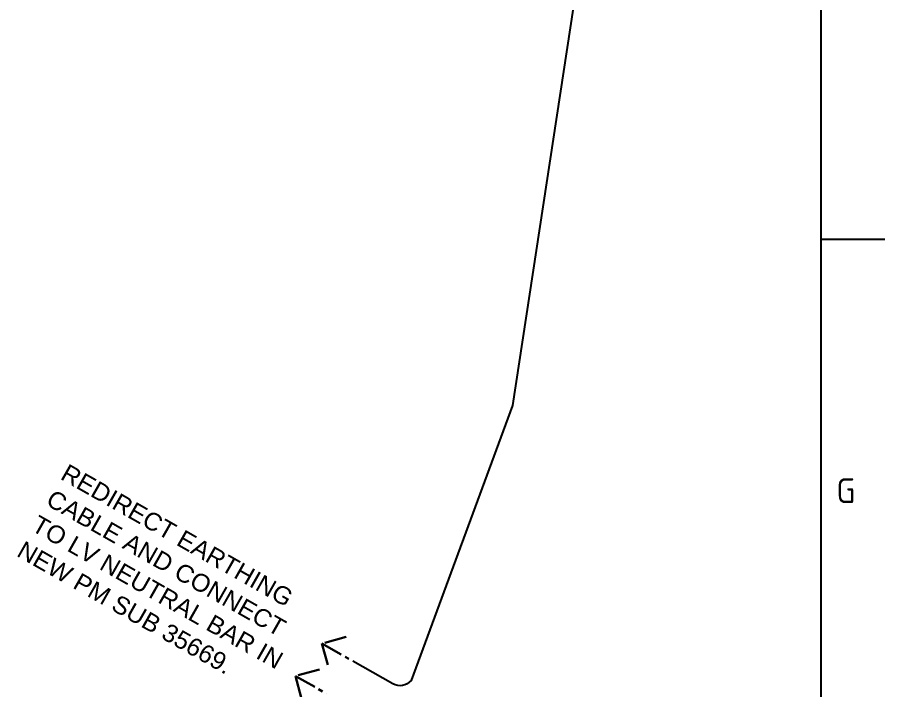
# Paper-space layout 'SHEET3' of a CAD drawing. Header units: metres, sheet in millimetres. Extents: x 491 to 1324, y -5 to 581.
# Drawn here: x 1201.5 to 1323.9, y 82.1 to 177 of the extents above; entities that cross this region are included whole.
import ezdxf
from ezdxf.enums import TextEntityAlignment as Align

# ---------------------------------------------------------------- set-up
doc = ezdxf.new("R2010")
doc.units = ezdxf.units.M
doc.linetypes.add('CENTER2', pattern=[1.125, 0.75, -0.125, 0.125, -0.125])
doc.linetypes.add('PHANTOM2', pattern=[1.25, 0.625, -0.125, 0.125, -0.125, 0.125, -0.125])
doc.layers.get('0').update_dxf_attribs({"color": 6})
for name, color, linetype in [('_User Miscellaneous1', 7, 'Continuous'), ('_User_HV_Exist', 7, 'Continuous'), ('Notes', 7, 'Continuous'), ('SupportsUG_SP_EXT', 7, 'Continuous')]:
    doc.layers.add(name, color=color, linetype=linetype)
doc.styles.add('iecISOCP', font='isocp.shx')
doc.styles.get("Standard").update_dxf_attribs({"font": 'arial.ttf'})
doc.linetypes.add('Cable E UG', pattern='A,6,-0.5,["E",Standard,S=1.7,R=0,X=0.5,Y=-1],-2.9', length=9.4)

# ---------------------------------------------------------------- blocks, each defined once
blk = doc.blocks.new('A1_FRAME_TITLE')
at = {"layer": 'Notes', "linetype": 'Continuous'}
for p, q in [((803.45, 5.97), (803.45, 573.97)), ((803.44, 147.97), (812.44, 147.97))]:
    blk.add_line(p, q, dxfattribs=at)
blk.add_attdef('DRAFT_NUM', (10.62, 23.29), '', height=2.5, rotation=90)
at = {"layer": 'Notes', "style": 'iecISOCP'}
blk.add_text('G', height=3.5, dxfattribs=at).set_placement((806.96, 112.47), align=Align.MIDDLE_CENTER)
at = {"layer": 'Notes', "style": 'iecISOCP', "flags": 8}
blk.add_attdef('VERSION_NO', text='', height=2.5, rotation=90, dxfattribs=at).set_placement((281.95, 43.81), align=Align.MIDDLE_CENTER)
at = {"layer": 'Notes', "style": 'iecISOCP'}
for tag, p in [('CAP_NO', (492.27, 43.46)), ('IE_NUM', (492.13, 37.81)), ('REF_No_1', (314.92, 31.95)), ('REF_1', (341.91, 31.95)), ('HV_SWITCH', (492.55, 31.81)), ('GEN_WO', (421.38, 31.41)), ('REF_No_2', (314.92, 25.95)), ('REF_2', (341.91, 25.95)), ('OH_WO', (421.38, 25.46)), ('UBD_REF', (492.13, 25.47)), ('REF_No_3', (314.92, 19.95)), ('REF_3', (341.91, 19.95)), ('UG_WO', (421.38, 19.7)), ('GIS_MAP_No', (492.13, 19.69)), ('REF_No_4', (314.92, 13.95)), ('REF_4', (341.91, 13.95)), ('SUB_WO', (421.38, 13.46)), ('HV_OP_DIAG', (492.41, 13.84)), ('LGA', (492.03, 7.42)), ('ExportID', (-11.47, 2.39))]:
    blk.add_attdef(tag, p, '', height=2.5, dxfattribs=at)
for tag, height, p in [('T1', 3.5, (663.66, 39.47)), ('T2', 3.5, (663.66, 34.35)), ('scale', 2.5, (547.04, 33.27)), ('T3', 3.5, (663.66, 28.92)), ('DRAWN', 2.5, (547.04, 25.37)), ('T4', 3.5, (663.66, 23.66)), ('REV', 5, (799.14, 17.1)), ('T5', 3.5, (663.66, 18.23)), ('DATE', 2.5, (547.04, 16.88)), ('T6', 3.5, (663.66, 12.97)), ('CHD', 2.5, (547.04, 8.88)), ('DESIGN', 2.5, (584.7, 9.15))]:
    blk.add_attdef(tag, text='', height=height, dxfattribs=at).set_placement(p, align=Align.CENTER)
blk.add_attdef('NUM', text='', height=7, dxfattribs=at).set_placement((771.45, 20.12), align=Align.MIDDLE_CENTER)
for tag, p in [('NS', (769.8, 8.12)), ('SHTS', (784.5, 8.12))]:
    blk.add_attdef(tag, text='', height=2.5, dxfattribs=at).set_placement(p, align=Align.MIDDLE)
at = {"layer": 'Notes', "style": 'iecISOCP', "flags": 1}
for tag, p in [('ProjectType', (-6.37, -26.8)), ('ProjectNumber', (3.01, -26.82)), ('DrawingNumber', (14.96, -26.8)), ('ProjectDescription', (27.02, -26.83)), ('ExportDate', (39.74, -26.79)), ('ExportUserName', (48.61, -26.8)), ('DesignerCompanyName', (60.94, -26.79)), ('ExportAreaOfInterest', (76.55, -26.81)), ('GIS_SUCCESS', (91.45, -26.78)), ('CAD_SUCCESS', (101.24, -26.78)), ('DEPOTCODE', (111.56, -26.88)), ('ExportCategories', (119.53, -26.8)), ('Comments', (133.84, -26.88))]:
    blk.add_attdef(tag, p, '', height=1, dxfattribs=at)
blk = doc.blocks.new('_Open90')
at = {"color": 0, "linetype": 'ByBlock', "lineweight": -2}
for p, q in [((-0.5, 0.5), (0, 0)), ((0, 0), (-1, 0)), ((0, 0), (-0.5, -0.5))]:
    blk.add_line(p, q, dxfattribs=at)

psp = doc.layouts.new('SHEET3')

# ---------------------------------------------------------------- linework, layer by layer
at = {"layer": '_User_HV_Exist', "linetype": 'Cable E UG'}
psp.add_lwpolyline([(1248.97, 312.53), (1272.66, 287.47), (1283.55, 273.25), (1287.53, 258.03), (1290.02, 247), (1289.16, 238.43), (1271.4, 122.17), (1257.07, 83.35, -0.367248), (1254.52, 82.86), (1248.84, 86.09)], format="xyb", dxfattribs=at)

# ---------------------------------------------------------------- block references
at = {"layer": '_User Miscellaneous1', "linetype": 'PHANTOM2', "lineweight": 30, "ltscale": 6, "xscale": -5, "yscale": 5, "zscale": 5, "rotation": 330.3949065984804}
for p in [(1244.49, 88.56), (1240.75, 83.97)]:
    psp.add_blockref('_Open90', p, dxfattribs=at)
at = {"layer": 'SupportsUG_SP_EXT'}
psp.add_blockref('A1_FRAME_TITLE', (511.51, -2.33), dxfattribs=at)

# ---------------------------------------------------------------- texts
at = {"layer": '_User Miscellaneous1', "linetype": 'CENTER2', "lineweight": 9, "insert": (1208.65, 114.03), "char_height": 2.5, "attachment_point": 1, "rotation": 330.3949}
psp.add_mtext_dynamic_manual_height_columns('REDIRECT EARTHING CABLE AND CONNECT TO LV NEUTRAL BAR IN NEW PM SUB 35669.', width=41.6045, gutter_width=4, heights=[0], dxfattribs=at)

doc.saveas('drawing.dxf')
